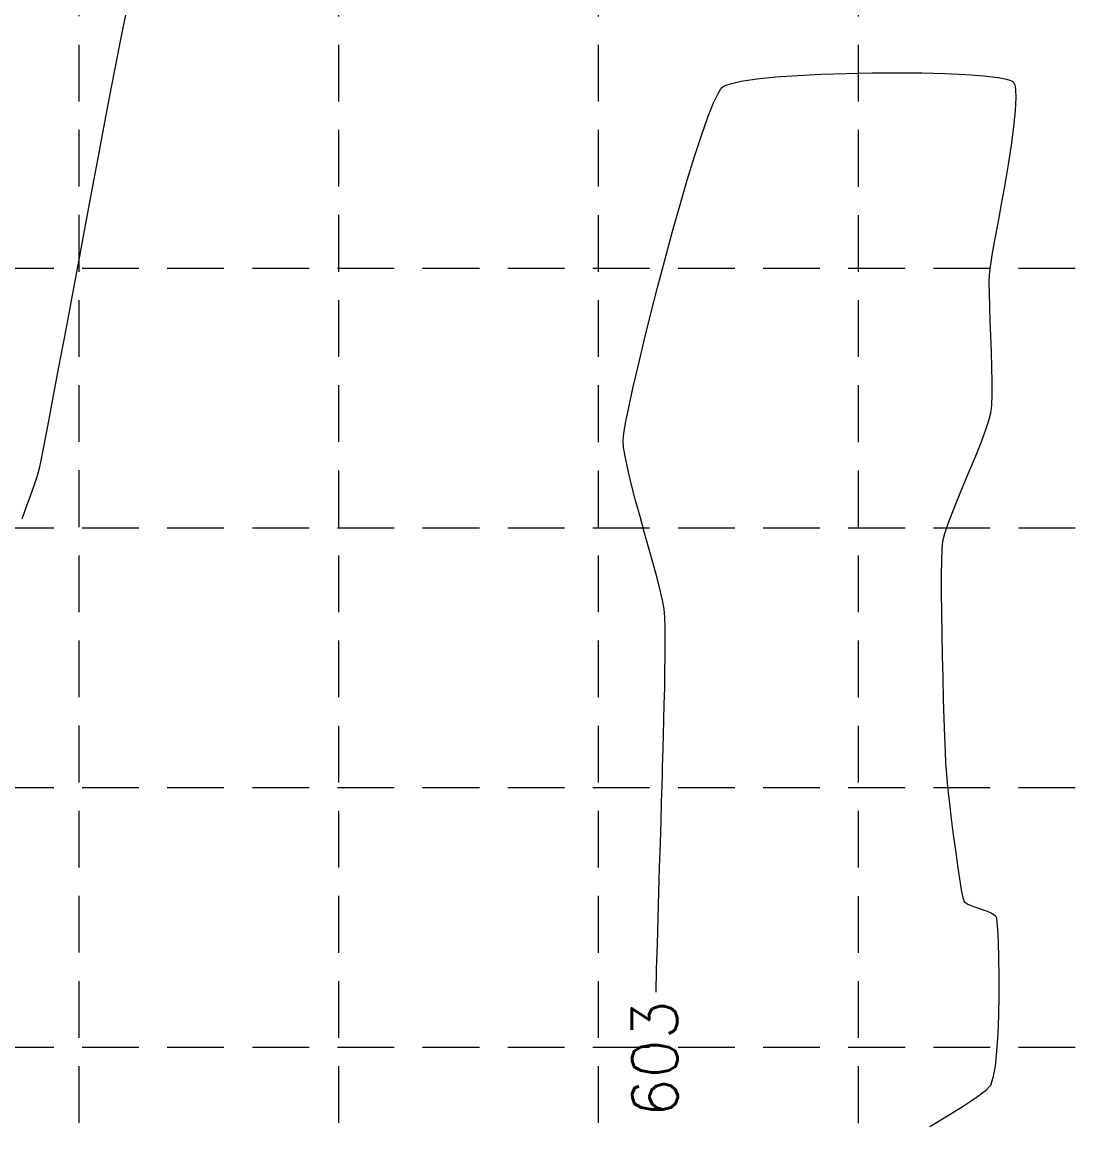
# Model space of a CAD drawing. Extents: x 2140663 to 2528301, y 336313 to 7007653.
# Drawn here: x 2527744.6 to 2527855.5, y 7007039.5 to 7007156.3 of the extents above; entities that cross this region are included whole.
import ezdxf

# ---------------------------------------------------------------- set-up
doc = ezdxf.new("R2010")
doc.units = 0
doc.header["$MEASUREMENT"] = 0
doc.linetypes.add('HIDDEN', pattern=[0.375, 0.25, -0.125])
doc.layers.add('1 EXISTING CONTOURS', color=43, linetype='Continuous')
doc.layers.add('GRID', color=254, linetype='HIDDEN')
doc.styles.add('L200', font='simplex', dxfattribs={"height": 12})

msp = doc.modelspace()

# ---------------------------------------------------------------- linework, layer by layer
at = {"layer": '1 EXISTING CONTOURS', "color": 43, "lineweight": 0, "extrusion": (0.9794420783721266, -0.2017255936020241, 0), "elevation": 1062267.235865174}
msp.add_lwpolyline([(7373016.310235806, 604), (7373017.992692609, 604)], dxfattribs=at)
at = {"layer": '1 EXISTING CONTOURS', "color": 43, "lineweight": 0, "extrusion": (0.9808578050240806, -0.1947253612741364, 0), "elevation": 1114897.565910963}
msp.add_lwpolyline([(7365239.48048252, 604.0000000000007), (7365241.653124608, 604.0000000000007)], dxfattribs=at)
at = {"layer": '1 EXISTING CONTOURS', "color": 43, "lineweight": 0, "extrusion": (0.9816373058197302, -0.1907569129100738, 0), "elevation": 1144675.480895552}
msp.add_lwpolyline([(7360667.703399193, 604), (7360670.297654223, 604)], dxfattribs=at)
at = {"layer": '1 EXISTING CONTOURS', "color": 43, "lineweight": 0, "extrusion": (0.9821221268045894, -0.1882448619241169, 0), "elevation": 1163503.310487065}
msp.add_lwpolyline([(7357712.122176396, 604.0000000000003), (7357715.069429711, 604.0000000000003)], dxfattribs=at)
at = {"layer": '1 EXISTING CONTOURS', "color": 43, "lineweight": 0}
for points, elevation in [([(2527831.72747675, 7007150.922873761), (2527834.427651935, 7007150.974100955)], 603), ([(2527834.427651935, 7007150.974100955), (2527837.115776975, 7007150.986884453)], 603), ([(2527837.115776975, 7007150.986884453), (2527839.718028106, 7007150.961207833)], 603), ([(2527839.718028106, 7007150.961207833), (2527842.160581568, 7007150.897054668)], 603), ([(2527819.613923701, 7007149.868488435), (2527820.629680289, 7007150.090657185)], 603), ([(2527820.629680289, 7007150.090657185), (2527822.28274978, 7007150.3338565)], 603), ([(2527822.28274978, 7007150.3338565), (2527824.292887934, 7007150.538694239)], 603), ([(2527842.160581568, 7007150.897054668), (2527844.369613599, 7007150.794408535)], 603), ([(2527847.791818321, 7007150.473571668), (2527848.684181412, 7007150.302076971)], 603), ([(2527849.332559298, 7007150.053007772), (2527849.394052177, 7007149.998565842)], 603), ([(2527817.711115707, 7007147.823738863), (2527818.146938121, 7007148.732966709)], 603), ([(2527818.436286085, 7007149.207505472), (2527818.609602262, 7007149.417586952)], 603), ([(2527818.609602262, 7007149.417586952), (2527818.690042342, 7007149.489239522)], 603), ([(2527849.545553187, 7007149.702617853), (2527849.637626701, 7007149.233762227)], 603), ([(2527849.637626701, 7007149.233762227), (2527849.676746044, 7007148.36884277)], 603), ([(2527817.096238235, 7007146.287959614), (2527817.711115707, 7007147.823738863)], 603), ([(2527849.676746044, 7007148.36884277), (2527849.608181689, 7007146.958627661)], 603), ([(2527816.416821845, 7007144.367097795), (2527817.096238235, 7007146.287959614)], 603), ([(2527815.687169427, 7007142.123855937), (2527816.416821845, 7007144.367097795)], 603), ([(2527751.94304461, 7007138.262651692), (2527752.606427423, 7007141.795333558)], 604), ([(2527814.134368058, 7007136.921042231), (2527814.921583869, 7007139.620936572)], 603), ([(2527848.108829099, 7007137.081389198), (2527847.74260428, 7007135.087999166)], 603), ([(2527847.74260428, 7007135.087999166), (2527847.409245315, 7007133.271058436)], 603), ([(2527811.785968005, 7007128.266534667), (2527812.552257237, 7007131.181138747)], 603), ([(2527847.132316755, 7007131.708751327), (2527846.935383153, 7007130.479262161)], 603), ([(2527749.925666782, 7007127.470278026), (2527750.590793937, 7007131.032504533)], 604), ([(2527846.935383153, 7007130.479262161), (2527846.842009059, 7007129.660775258)], 603), ([(2527810.374436338, 7007122.661534487), (2527811.055260075, 7007125.405765736)], 603), ([(2527748.6767606, 7007120.78961612), (2527749.283698885, 7007124.033442092)], 604), ([(2527809.75779968, 7007120.096543452), (2527810.374436338, 7007122.661534487)], 603), ([(2527748.116722279, 7007117.806419506), (2527748.6767606, 7007120.78961612)], 604), ([(2527847.050584218, 7007121.465951028), (2527847.097904544, 7007119.843789496)], 603), ([(2527847.097904544, 7007119.843789496), (2527847.12448038, 7007118.320737706)], 603), ([(2527808.774299162, 7007115.755092144), (2527809.219652992, 7007117.773495159)], 603), ([(2527747.184826943, 7007112.892391916), (2527747.615454276, 7007115.151471641)], 604), ([(2527808.436041079, 7007114.104036934), (2527808.774299162, 7007115.755092144)], 603), ([(2527808.196107372, 7007111.353643782), (2527808.138023708, 7007112.154780064)], 603), ([(2527808.666804512, 7007108.933378984), (2527808.379580527, 7007110.262155723)], 603), ([(2527746.216131769, 7007108.421594209), (2527746.435492495, 7007109.166555518)], 604), ([(2527746.435492495, 7007109.166555518), (2527746.5829757, 7007109.832314462)], 604), ([(2527809.036140668, 7007107.420376671), (2527808.666804512, 7007108.933378984)], 603), ([(2527745.073275283, 7007105.119717463), (2527745.513125832, 7007106.351896377)], 604), ([(2527810.420435562, 7007102.306647292), (2527809.934594853, 7007104.053947723)], 603), ([(2527811.357150913, 7007098.949190022), (2527810.901833802, 7007100.587373693)], 603), ([(2527841.802462885, 7007099.447317901), (2527841.779512428, 7007097.866093093)], 603), ([(2527812.350228876, 7007095.051809625), (2527812.102987111, 7007096.128344889)], 603), ([(2527812.484834874, 7007094.268616701), (2527812.350228876, 7007095.051809625)], 603), ([(2527841.829268626, 7007091.649553977), (2527841.875029339, 7007089.331539671)], 603), ([(2527841.875029339, 7007089.331539671), (2527841.930197439, 7007087.013168211)], 603), ([(2527841.99166476, 7007084.767975686), (2527842.056323142, 7007082.669498187)], 603), ([(2527812.412051668, 7007080.99261087), (2527812.454895572, 7007082.550016911)], 603), ([(2527812.373291794, 7007079.61244435), (2527812.412051668, 7007080.99261087)], 603), ([(2527812.342447923, 7007078.46886128), (2527812.373291794, 7007079.61244435)], 603), ([(2527812.304716818, 7007076.842735339), (2527812.323352029, 7007077.621205586)], 603), ([(2527812.268610018, 7007075.573970354), (2527812.304716818, 7007076.842735339)], 603), ([(2527842.284704013, 7007077.213460202), (2527842.36262386, 7007076.345556364)], 603), ([(2527812.217854578, 7007073.885080202), (2527812.268610018, 7007075.573970354)], 603), ([(2527812.155273442, 7007071.846234451), (2527812.217854578, 7007073.885080202)], 603), ([(2527842.648369815, 7007073.709535363), (2527842.838239986, 7007072.108016005)], 603), ([(2527812.083689557, 7007069.527602674), (2527812.155273442, 7007071.846234451)], 603), ([(2527843.047470994, 7007070.428555943), (2527843.267084871, 7007068.754454081)], 603), ([(2527811.92480533, 7007064.331659314), (2527812.005925871, 7007066.999354438)], 603), ([(2527843.488103649, 7007067.169009321), (2527843.701549358, 7007065.755520565)], 603), ([(2527811.843150878, 7007061.594686872), (2527811.92480533, 7007064.331659314)], 603), ([(2527844.069809696, 7007063.777606671), (2527844.206668388, 7007063.379779338)], 603), ([(2527845.904227821, 7007062.586038883), (2527846.618783783, 7007062.333122739)], 603), ([(2527847.506403493, 7007061.847702246), (2527847.549340855, 7007061.789530202)], 603), ([(2527847.549340855, 7007061.789530202), (2527847.567169557, 7007061.748176768)], 603), ([(2527847.567169557, 7007061.748176768), (2527847.602380048, 7007061.595798346)], 603), ([(2527847.653459089, 7007061.204519919), (2527847.716588302, 7007060.411199165)], 603), ([(2527847.833150513, 7007057.373083469), (2527847.859520287, 7007055.470524794)], 603), ([(2527811.625625764, 7007053.761600007), (2527811.689532035, 7007056.193588313)], 603), ([(2527847.859520287, 7007055.470524794), (2527847.857733512, 7007053.43972206)], 603), ([(2527847.857733512, 7007053.43972206), (2527847.822628439, 7007051.376242634)], 603), ([(2527847.822628439, 7007051.376242634), (2527847.749043323, 7007049.375653884)], 603), ([(2527847.749043323, 7007049.375653884), (2527847.631816416, 7007047.533523179)], 603), ([(2527847.465785971, 7007045.945417886), (2527847.245790242, 7007044.706905373)], 603), ([(2527847.245790242, 7007044.706905373), (2527846.966667481, 7007043.91355301)], 603), ([(2527846.966667481, 7007043.91355301), (2527846.445266126, 7007043.346490864)], 603), ([(2527845.465269686, 7007042.59147155), (2527844.104800527, 7007041.68196046)], 603), ([(2527844.104800527, 7007041.68196046), (2527842.441981021, 7007040.651422992)], 603)]:
    msp.add_lwpolyline(points, dxfattribs=dict(at, elevation=elevation))
at = {"layer": '1 EXISTING CONTOURS', "color": 43, "lineweight": 0, "extrusion": (0.3111528064552908, -0.9503598955316855, 0), "elevation": -5872776.049906442}
msp.add_lwpolyline([(4582632.143788102, 603), (4582632.731044473, 603)], dxfattribs=at)
at = {"layer": '1 EXISTING CONTOURS', "color": 43, "lineweight": 0, "extrusion": (0.07239217595113011, -0.9973762443837634, 0), "elevation": -6805770.787130239}
msp.add_lwpolyline([(3028454.774415819, 603.0000000000003), (3028457.073831979, 603.0000000000003)], dxfattribs=at)
at = {"layer": '1 EXISTING CONTOURS', "color": 43, "lineweight": 0, "extrusion": (0.05110187613344995, -0.9986934455856019, 0), "elevation": -6868818.800369347}
msp.add_lwpolyline([(2882602.390669058, 603), (2882604.896747577, 603)], dxfattribs=at)
at = {"layer": '1 EXISTING CONTOURS', "color": 43, "lineweight": 0, "extrusion": (0.03396099844898509, -0.9994231589193581, 0), "elevation": -6917261.220987059}
msp.add_lwpolyline([(2764340.771990525, 603.0000000000003), (2764343.411914912, 603.0000000000003)], dxfattribs=at)
at = {"layer": '1 EXISTING CONTOURS', "color": 43, "lineweight": 0, "extrusion": (-0.07402284569942813, -0.9972565458870444, 0), "elevation": -7175045.231465591}
msp.add_lwpolyline([(2002220.102533743, 603), (2002222.009452123, 603)], dxfattribs=at)
at = {"layer": '1 EXISTING CONTOURS', "color": 43, "lineweight": 0, "extrusion": (-0.1173545926384066, -0.9930900762703623, 0), "elevation": -7255386.146097933}
msp.add_lwpolyline([(1688057.735897051, 603.0000000000003), (1688059.266994703, 603.0000000000003)], dxfattribs=at)
at = {"layer": '1 EXISTING CONTOURS', "color": 43, "lineweight": 0, "extrusion": (-0.3030171382950936, -0.9529851068613048, 0), "elevation": -7443691.35374172}
msp.add_lwpolyline([(285715.5162848672, 603.0000000000003), (285715.9941912442, 603.0000000000003)], dxfattribs=at)
at = {"layer": '1 EXISTING CONTOURS', "color": 43, "lineweight": 0, "extrusion": (0.4753877422337743, 0.8797763889386181, 0), "elevation": 7366433.757298741}
msp.add_lwpolyline([(1107171.304918705, 603), (1107171.085612721, 603)], dxfattribs=at)
at = {"layer": '1 EXISTING CONTOURS', "color": 43, "lineweight": 0, "extrusion": (0.8067582776326951, 0.5908816137528121, 0), "elevation": 6179759.522220989}
msp.add_lwpolyline([(4159416.534675303, 603.0000000000007), (4159416.437502563, 603.0000000000007)], dxfattribs=at)
at = {"layer": '1 EXISTING CONTOURS', "color": 43, "lineweight": 0, "extrusion": (0.9178471708972807, 0.3969339628651827, 0), "elevation": 5101555.253689663}
msp.add_lwpolyline([(5428103.429983526, 603.0000000000007), (5428103.192958144, 603.0000000000007)], dxfattribs=at)
at = {"layer": '1 EXISTING CONTOURS', "color": 43, "lineweight": 0, "extrusion": (0.8538001272019533, -0.5206009439003433, 0), "elevation": -1489676.78903339}
msp.add_lwpolyline([(7298688.992834385, 603), (7298689.548630465, 603)], dxfattribs=at)
at = {"layer": '1 EXISTING CONTOURS', "color": 43, "lineweight": 0, "extrusion": (0.5584966344863799, -0.829506786751855, 0), "elevation": -4400699.826128563}
msp.add_lwpolyline([(6010312.166151537, 603.0000000000003), (6010312.286188337, 603.0000000000003)], dxfattribs=at)
at = {"layer": '1 EXISTING CONTOURS', "color": 43, "lineweight": 0, "extrusion": (0.4374031753932438, -0.8992655126023168, 0), "elevation": -5195611.972213207}
msp.add_lwpolyline([(5338129.725979805, 603.0000000000003), (5338130.02200485, 603.0000000000003)], dxfattribs=at)
at = {"layer": '1 EXISTING CONTOURS', "color": 43, "lineweight": 0, "extrusion": (0.982444911540831, -0.1865529302571491, 0), "elevation": 1176174.847048022}
msp.add_lwpolyline([(7355693.904308697, 604), (7355697.135928547, 604)], dxfattribs=at)
at = {"layer": '1 EXISTING CONTOURS', "color": 43, "lineweight": 0, "extrusion": (0.9946362500584883, -0.103434665705403, 0), "elevation": 1789508.951779372}
msp.add_lwpolyline([(7231029.653713965, 603.0000000000007), (7231027.941659201, 603.0000000000007)], dxfattribs=at)
at = {"layer": '1 EXISTING CONTOURS', "color": 43, "lineweight": 0, "extrusion": (0.9826673708471675, -0.1853775560102022, 0), "elevation": 1184973.187274236}
msp.add_lwpolyline([(7354278.205551664, 604.0000000000007), (7354281.65289811, 604.0000000000007)], dxfattribs=at)
at = {"layer": '1 EXISTING CONTOURS', "color": 43, "lineweight": 0, "extrusion": (0.9907895347943679, -0.1354108479478662, 0), "elevation": 1555723.281089914}
msp.add_lwpolyline([(7284904.423136204, 603.0000000000007), (7284902.487968373, 603.0000000000007)], dxfattribs=at)
at = {"layer": '1 EXISTING CONTOURS', "color": 43, "lineweight": 0, "extrusion": (0.9878238474004203, -0.1555764972835913, 0), "elevation": 1406922.875267875}
msp.add_lwpolyline([(7315097.211218795, 603), (7315095.132273223, 603)], dxfattribs=at)
at = {"layer": '1 EXISTING CONTOURS', "color": 43, "lineweight": 0, "extrusion": (0.9562656166392669, -0.2924996930485955, 0), "elevation": 367676.3064657387}
msp.add_lwpolyline([(7440071.779139289, 603), (7440074.396528562, 603)], dxfattribs=at)
at = {"layer": '1 EXISTING CONTOURS', "color": 43, "lineweight": 0, "extrusion": (0.9856804144977953, -0.1686241989616402, 0), "elevation": 1310077.511779567}
msp.add_lwpolyline([(7333058.412714911, 603.0000000000003), (7333056.270300753, 603.0000000000003)], dxfattribs=at)
at = {"layer": '1 EXISTING CONTOURS', "color": 43, "lineweight": 0, "extrusion": (0.9829248369508418, -0.1840075131758524, 0), "elevation": 1195224.080279396}
msp.add_lwpolyline([(7352611.910409759, 604.0000000000003), (7352615.583273987, 604.0000000000003)], dxfattribs=at)
at = {"layer": '1 EXISTING CONTOURS', "color": 43, "lineweight": 0, "extrusion": (0.984262952914065, -0.1767100436333074, 0), "elevation": 1249835.744717513}
msp.add_lwpolyline([(7343563.709909117, 603.0000000000007), (7343561.584811341, 603.0000000000007)], dxfattribs=at)
at = {"layer": '1 EXISTING CONTOURS', "color": 43, "lineweight": 0, "extrusion": (0.962877834665765, -0.2699375400150338, 0), "elevation": 542486.8971231736}
msp.add_lwpolyline([(7429365.811352821, 603.0000000000007), (7429368.754786228, 603.0000000000007)], dxfattribs=at)
at = {"layer": '1 EXISTING CONTOURS', "color": 43, "lineweight": 0, "extrusion": (0.9829867703186205, -0.1836763713126101, 0), "elevation": 1197700.988053101}
msp.add_lwpolyline([(7352205.158941347, 604.0000000000007), (7352208.841592831, 604.0000000000007)], dxfattribs=at)
at = {"layer": '1 EXISTING CONTOURS', "color": 43, "lineweight": 0, "extrusion": (0.9651762934888596, -0.2616003105638579, 0), "elevation": 606717.0566746653}
msp.add_lwpolyline([(7424393.450119426, 603), (7424396.460695542, 603)], dxfattribs=at)
at = {"layer": '1 EXISTING CONTOURS', "color": 43, "lineweight": 0, "extrusion": (0.9846508931305199, -0.1745354366805488, 0), "elevation": 1266054.143868084}
msp.add_lwpolyline([(7340778.985066693, 603.0000000000003), (7340777.398405758, 603.0000000000003)], dxfattribs=at)
at = {"layer": '1 EXISTING CONTOURS', "color": 43, "lineweight": 0, "extrusion": (0.9997339569820757, -0.0230654559235573, 0), "elevation": 2365551.685665098}
msp.add_lwpolyline([(7063571.402769182, 603.0000000000003), (7063570.543014049, 603.0000000000003)], dxfattribs=at)
at = {"layer": '1 EXISTING CONTOURS', "color": 43, "lineweight": 0, "extrusion": (0.9999238293079519, 0.01234243015463997, 0), "elevation": 2614139.27215056}
msp.add_lwpolyline([(6975395.29055443, 603.0000000000007), (6975394.142252136, 603.0000000000007)], dxfattribs=at)
at = {"layer": '1 EXISTING CONTOURS', "color": 43, "lineweight": 0, "extrusion": (0.9688934459811113, -0.2474782623481254, 0), "elevation": 715068.3446457766}
msp.add_lwpolyline([(7414736.168314303, 603.0000000000007), (7414739.120928898, 603.0000000000007)], dxfattribs=at)
at = {"layer": '1 EXISTING CONTOURS', "color": 43, "lineweight": 0, "extrusion": (0.9995953252396969, 0.02844619058757945, 0), "elevation": 2726149.969228377}
msp.add_lwpolyline([(6932384.432447568, 603.0000000000007), (6932383.059621793, 603.0000000000007)], dxfattribs=at)
at = {"layer": '1 EXISTING CONTOURS', "color": 43, "lineweight": 0, "extrusion": (0.9829983052100716, -0.1836146289219, 0), "elevation": 1198162.78266178}
msp.add_lwpolyline([(7352122.796004307, 604), (7352126.292282904, 604)], dxfattribs=at)
at = {"layer": '1 EXISTING CONTOURS', "color": 43, "lineweight": 0, "extrusion": (0.9993604663277081, 0.03575833247322659, 0), "elevation": 2776793.383437138}
msp.add_lwpolyline([(6912253.398549191, 603), (6912251.865876402, 603)], dxfattribs=at)
at = {"layer": '1 EXISTING CONTOURS', "color": 43, "lineweight": 0, "extrusion": (0.9992874040280484, 0.03774498842077369, 0), "elevation": 2790529.439185177}
msp.add_lwpolyline([(6906717.947089845, 603.0000000000007), (6906716.31944806, 603.0000000000007)], dxfattribs=at)
at = {"layer": '1 EXISTING CONTOURS', "color": 43, "lineweight": 0, "extrusion": (0.9993676971835265, 0.03555567220705402, 0), "elevation": 2775391.599732886}
msp.add_lwpolyline([(6912813.199879001, 603.0000000000007), (6912811.542192594, 603.0000000000007)], dxfattribs=at)
at = {"layer": '1 EXISTING CONTOURS', "color": 43, "lineweight": 0, "extrusion": (0.9742016987151969, -0.2256790868034181, 0), "elevation": 881236.0955674928}
msp.add_lwpolyline([(7396819.71434098, 603), (7396822.098907027, 603)], dxfattribs=at)
at = {"layer": '1 EXISTING CONTOURS', "color": 43, "lineweight": 0, "extrusion": (0.9999970650617699, -0.002422781014980657, 0), "elevation": 2510862.992168009}
msp.add_lwpolyline([(7013222.175300229, 603.0000000000007), (7013220.815987224, 603.0000000000007)], dxfattribs=at)
at = {"layer": '1 EXISTING CONTOURS', "color": 43, "lineweight": 0, "extrusion": (0.9826390940535776, -0.1855273856808319, 0), "elevation": 1183851.871629001}
msp.add_lwpolyline([(7354431.691127378, 604), (7354434.392981886, 604)], dxfattribs=at)
at = {"layer": '1 EXISTING CONTOURS', "color": 43, "lineweight": 0, "extrusion": (0.9993016751645494, -0.03736525141525827, 0), "elevation": 2264259.175802212}
msp.add_lwpolyline([(7096677.36085211, 603), (7096676.229128584, 603)], dxfattribs=at)
at = {"layer": '1 EXISTING CONTOURS', "color": 43, "lineweight": 0, "extrusion": (0.9696024628844719, -0.2446856431594757, 0), "elevation": 736466.2271895229}
msp.add_lwpolyline([(7412643.820700107, 603.0000000000007), (7412642.981088448, 603.0000000000007)], dxfattribs=at)
at = {"layer": '1 EXISTING CONTOURS', "color": 43, "lineweight": 0, "extrusion": (0.9942299499639445, -0.1072697841644735, 0), "elevation": 1761609.472018465}
msp.add_lwpolyline([(7237846.032099472, 603.0000000000003), (7237845.189312157, 603.0000000000003)], dxfattribs=at)
at = {"layer": '1 EXISTING CONTOURS', "color": 43, "lineweight": 0, "extrusion": (0.9845914107151591, -0.1748706777762728, 0), "elevation": 1263519.681430747}
msp.add_lwpolyline([(7341182.695121631, 603), (7341183.935234898, 603)], dxfattribs=at)
at = {"layer": '1 EXISTING CONTOURS', "color": 43, "lineweight": 0, "extrusion": (0.9477457130549772, -0.3190267439979177, 0), "elevation": 160299.1307160575}
msp.add_lwpolyline([(7447413.152065779, 603.0000000000007), (7447412.028029456, 603.0000000000007)], dxfattribs=at)
at = {"layer": '1 EXISTING CONTOURS', "color": 43, "lineweight": 0, "extrusion": (0.9817204044689162, -0.1903287877578892, 0), "elevation": 1147885.686191841}
msp.add_lwpolyline([(7360126.931298831, 604), (7360128.760324879, 604)], dxfattribs=at)
at = {"layer": '1 EXISTING CONTOURS', "color": 43, "lineweight": 0, "extrusion": (0.9938475782969642, -0.1107564495334679, 0), "elevation": 1736173.132627973}
msp.add_lwpolyline([(7243972.500352703, 603), (7243973.233112952, 603)], dxfattribs=at)
at = {"layer": '1 EXISTING CONTOURS', "color": 43, "lineweight": 0, "extrusion": (0.9351218103010628, -0.3543264030512873, 0), "elevation": -118960.8605667842}
msp.add_lwpolyline([(7448187.030425547, 603.0000000000007), (7448185.682273294, 603.0000000000007)], dxfattribs=at)
at = {"layer": '1 EXISTING CONTOURS', "color": 43, "lineweight": 0, "extrusion": (0.9861646330580365, 0.1657688647047697, 0), "elevation": 3654395.936108756}
msp.add_lwpolyline([(6491132.395201732, 603), (6491133.502002792, 603)], dxfattribs=at)
at = {"layer": '1 EXISTING CONTOURS', "color": 43, "lineweight": 0, "extrusion": (0.9278798368870943, -0.3728793481789777, 0), "elevation": -267270.0154108172}
msp.add_lwpolyline([(7444339.351670504, 603), (7444337.842587759, 603)], dxfattribs=at)
at = {"layer": '1 EXISTING CONTOURS', "color": 43, "lineweight": 0, "extrusion": (0.9804555392529726, -0.1967407826256745, 0), "elevation": 1099758.866752692}
msp.add_lwpolyline([(7367470.490260696, 604.0000000000007), (7367471.779952287, 604.0000000000007)], dxfattribs=at)
at = {"layer": '1 EXISTING CONTOURS', "color": 43, "lineweight": 0, "extrusion": (0.924105870982962, -0.3821365452489741, 0), "elevation": -341676.2200488737}
msp.add_lwpolyline([(7441294.009537252, 603), (7441292.403678796, 603)], dxfattribs=at)
at = {"layer": '1 EXISTING CONTOURS', "color": 43, "lineweight": 0, "extrusion": (0.9229502188706882, -0.3849193337396146, 0), "elevation": -364096.8313868423}
msp.add_lwpolyline([(7440229.080731902, 603), (7440227.442621991, 603)], dxfattribs=at)
at = {"layer": '1 EXISTING CONTOURS', "color": 43, "lineweight": 0, "extrusion": (0.9496133894861164, -0.313423691683781, 0), "elevation": 204187.8625370269}
msp.add_lwpolyline([(7446298.525179954, 604.0000000000003), (7446299.529426516, 604.0000000000003)], dxfattribs=at)
at = {"layer": '1 EXISTING CONTOURS', "color": 43, "lineweight": 0, "extrusion": (0.9444812177897681, -0.3285654109037605, 0), "elevation": 85115.38274252415}
msp.add_lwpolyline([(7448610.083601834, 604.0000000000003), (7448611.265257784, 604.0000000000003)], dxfattribs=at)
at = {"layer": '1 EXISTING CONTOURS', "color": 43, "lineweight": 0, "extrusion": (0.9674882089352096, 0.252916123589107, 0), "elevation": 4217835.883240108}
msp.add_lwpolyline([(6139968.445946788, 603.0000000000007), (6139970.145362629, 603.0000000000007)], dxfattribs=at)
at = {"layer": '1 EXISTING CONTOURS', "color": 43, "lineweight": 0, "extrusion": (0.9241720408064206, -0.381976490103378, 0), "elevation": -340387.4343802379}
msp.add_lwpolyline([(7441349.830177817, 603.0000000000007), (7441348.224438397, 603.0000000000007)], dxfattribs=at)
at = {"layer": '1 EXISTING CONTOURS', "color": 43, "lineweight": 0, "extrusion": (0.964914967796766, 0.2625625733454144, 0), "elevation": 4278924.913739538}
msp.add_lwpolyline([(6097551.301208229, 603), (6097553.086095206, 603)], dxfattribs=at)
at = {"layer": '1 EXISTING CONTOURS', "color": 43, "lineweight": 0, "extrusion": (0.9280178093901967, -0.3725358311016816, 0), "elevation": -264514.2350871894}
msp.add_lwpolyline([(7444431.423706761, 603.0000000000007), (7444429.914856458, 603.0000000000007)], dxfattribs=at)
at = {"layer": '1 EXISTING CONTOURS', "color": 43, "lineweight": 0, "extrusion": (0.94069783180443, -0.3392456178618146, 0), "elevation": 714.6040231552906}
msp.add_lwpolyline([(7449093.648416607, 604), (7449095.032524371, 604)], dxfattribs=at)
at = {"layer": '1 EXISTING CONTOURS', "color": 43, "lineweight": 0, "extrusion": (0.9353436682394096, -0.3537403317186854, 0), "elevation": -114293.5846744953}
msp.add_lwpolyline([(7448250.903015805, 603.0000000000003), (7448249.555195346, 603.0000000000003)], dxfattribs=at)
at = {"layer": '1 EXISTING CONTOURS', "color": 43, "lineweight": 0, "extrusion": (0.9480694547503287, -0.3180633725681326, 0), "elevation": 167867.337763547}
msp.add_lwpolyline([(7447234.722826829, 603.0000000000007), (7447233.599190151, 603.0000000000007)], dxfattribs=at)
at = {"layer": '1 EXISTING CONTOURS', "color": 43, "lineweight": 0, "extrusion": (0.9629637823409802, 0.2696307732799675, 0), "elevation": 4323520.296896725}
msp.add_lwpolyline([(6066008.476694095, 603), (6066010.262092084, 603)], dxfattribs=at)
at = {"layer": '1 EXISTING CONTOURS', "color": 43, "lineweight": 0, "extrusion": (0.9700272287133057, -0.2429962459685008, 0), "elevation": 749376.1552848243}
msp.add_lwpolyline([(7411336.121232463, 603), (7411335.282007785, 603)], dxfattribs=at)
at = {"layer": '1 EXISTING CONTOURS', "color": 43, "lineweight": 0, "extrusion": (0.9951900444357301, -0.09796313314716701, 0), "elevation": 1829245.508407137}
msp.add_lwpolyline([(7221032.900798555, 603), (7221032.125455664, 603)], dxfattribs=at)
at = {"layer": '1 EXISTING CONTOURS', "color": 43, "lineweight": 0, "extrusion": (0.9992215088806742, -0.03945093395889168, 0), "elevation": 2249437.282529082}
msp.add_lwpolyline([(7101371.416765821, 603), (7101370.202633423, 603)], dxfattribs=at)
at = {"layer": '1 EXISTING CONTOURS', "color": 43, "lineweight": 0, "extrusion": (0.9651849567274942, 0.2615683453840422, 0), "elevation": 4272640.773448871}
msp.add_lwpolyline([(6101949.50364399, 603.0000000000007), (6101951.061926291, 603.0000000000007)], dxfattribs=at)
at = {"layer": '1 EXISTING CONTOURS', "color": 43, "lineweight": 0, "extrusion": (0.9685586399242366, 0.2487853714110075, 0), "elevation": 4191597.265256137}
msp.add_lwpolyline([(6157900.822989221, 603), (6157902.182550165, 603)], dxfattribs=at)
at = {"layer": '1 EXISTING CONTOURS', "color": 43, "lineweight": 0, "extrusion": (0.9999998247710179, -0.0005919948764946545, 0), "elevation": 2523693.170525463}
msp.add_lwpolyline([(7008593.107628527, 603.0000000000003), (7008591.231901885, 603.0000000000003)], dxfattribs=at)
at = {"layer": '1 EXISTING CONTOURS', "color": 43, "lineweight": 0, "extrusion": (0.999964684829699, 0.008404111698491652, 0), "elevation": 2586640.924624205}
msp.add_lwpolyline([(6985604.268916761, 603), (6985602.172150977, 603)], dxfattribs=at)
at = {"layer": '1 EXISTING CONTOURS', "color": 43, "lineweight": 0, "extrusion": (0.9972421954107766, 0.07421592613647393, 0), "elevation": 3040879.262634468}
msp.add_lwpolyline([(6800165.285963378, 603.0000000000007), (6800166.127224227, 603.0000000000007)], dxfattribs=at)
at = {"layer": '1 EXISTING CONTOURS', "color": 43, "lineweight": 0, "extrusion": (0.9998902857704909, 0.01481271149406329, 0), "elevation": 2631358.516067312}
msp.add_lwpolyline([(6968880.92454027, 603.0000000000007), (6968878.680172966, 603.0000000000007)], dxfattribs=at)
at = {"layer": '1 EXISTING CONTOURS', "color": 43, "lineweight": 0, "extrusion": (0.9995024453848989, 0.03154142783082715, 0), "elevation": 2747568.554186807}
msp.add_lwpolyline([(6923875.063953486, 603), (6923876.200971933, 603)], dxfattribs=at)
at = {"layer": '1 EXISTING CONTOURS', "color": 43, "lineweight": 0, "extrusion": (0.9999544312855312, 0.009546483773094845, 0), "elevation": 2594590.486837013}
msp.add_lwpolyline([(6982639.892545562, 603), (6982641.267228894, 603)], dxfattribs=at)
at = {"layer": '1 EXISTING CONTOURS', "color": 43, "lineweight": 0, "extrusion": (0.9999930674256683, -0.003723587061292213, 0), "elevation": 2501703.558925879}
msp.add_lwpolyline([(7016453.318245121, 603.0000000000007), (7016454.871700625, 603.0000000000007)], dxfattribs=at)
at = {"layer": '1 EXISTING CONTOURS', "color": 43, "lineweight": 0, "extrusion": (0.9999222668239754, -0.01246837237183505, 0), "elevation": 2440249.096123414}
msp.add_lwpolyline([(7038060.717456016, 603.0000000000007), (7038062.390510919, 603.0000000000007)], dxfattribs=at)
at = {"layer": '1 EXISTING CONTOURS', "color": 43, "lineweight": 0, "extrusion": (0.9998284650421498, -0.01852135231182084, 0), "elevation": 2397598.221561457}
msp.add_lwpolyline([(7052702.505562605, 603), (7052704.238920978, 603)], dxfattribs=at)
at = {"layer": '1 EXISTING CONTOURS', "color": 43, "lineweight": 0, "extrusion": (0.9996254521069935, 0.02736705135539664, 0), "elevation": 2718658.442469736}
msp.add_lwpolyline([(6935282.943569277, 603), (6935280.697535507, 603)], dxfattribs=at)
at = {"layer": '1 EXISTING CONTOURS', "color": 43, "lineweight": 0, "extrusion": (0.9997403891069027, -0.02278495969667219, 0), "elevation": 2367500.118666272}
msp.add_lwpolyline([(7062861.215812288, 603), (7062862.950115833, 603)], dxfattribs=at)
at = {"layer": '1 EXISTING CONTOURS', "color": 43, "lineweight": 0, "extrusion": (0.9996692943983033, -0.02571578964757712, 0), "elevation": 2346783.832257256}
msp.add_lwpolyline([(7069769.96192469, 603), (7069771.637780542, 603)], dxfattribs=at)
at = {"layer": '1 EXISTING CONTOURS', "color": 43, "lineweight": 0, "extrusion": (0.9994064601509483, 0.03444891012138171, 0), "elevation": 2767728.042425241}
msp.add_lwpolyline([(6915842.282908916, 603), (6915840.403567062, 603)], dxfattribs=at)
at = {"layer": '1 EXISTING CONTOURS', "color": 43, "lineweight": 0, "extrusion": (0.9992422590732918, 0.03892181498985443, 0), "elevation": 2798654.973809877}
msp.add_lwpolyline([(6903383.036019871, 603), (6903381.450379182, 603)], dxfattribs=at)
at = {"layer": '1 EXISTING CONTOURS', "color": 43, "lineweight": 0, "extrusion": (0.9989588699849893, 0.04561990879334802, 0), "elevation": 2844872.684734202}
msp.add_lwpolyline([(6884463.996530401, 603.0000000000007), (6884462.778146009, 603.0000000000007)], dxfattribs=at)
at = {"layer": '1 EXISTING CONTOURS', "color": 43, "lineweight": 0, "extrusion": (0.9997463436385727, -0.02252217532356168, 0), "elevation": 2369356.49698512}
msp.add_lwpolyline([(7062232.063723548, 603.0000000000003), (7062232.91159431, 603.0000000000003)], dxfattribs=at)
at = {"layer": '1 EXISTING CONTOURS', "color": 43, "lineweight": 0, "extrusion": (0.9982228207311508, 0.0595919472038372, 0), "elevation": 2940915.231158448}
msp.add_lwpolyline([(6843986.114770027, 603), (6843985.337131508, 603)], dxfattribs=at)
at = {"layer": '1 EXISTING CONTOURS', "color": 43, "lineweight": 0, "extrusion": (0.9946476667884959, 0.1033248225365099, 0), "elevation": 3238317.427897331}
msp.add_lwpolyline([(6708383.274598116, 603.0000000000007), (6708382.072422422, 603.0000000000007)], dxfattribs=at)
at = {"layer": '1 EXISTING CONTOURS', "color": 43, "lineweight": 0, "extrusion": (0.9937695924757788, 0.1114540132544582, 0), "elevation": 3293059.644610886}
msp.add_lwpolyline([(6681680.026045652, 603.0000000000003), (6681678.576736108, 603.0000000000003)], dxfattribs=at)
at = {"layer": '1 EXISTING CONTOURS', "color": 43, "lineweight": 0, "extrusion": (0.9923288068437762, 0.1236266116497894, 0), "elevation": 3374711.849859039}
msp.add_lwpolyline([(6640810.859541032, 603.0000000000007), (6640809.167097913, 603.0000000000007)], dxfattribs=at)
at = {"layer": '1 EXISTING CONTOURS', "color": 43, "lineweight": 0, "extrusion": (0.9995273101908371, -0.03074339250425302, 0), "elevation": 2311196.12388644}
msp.add_lwpolyline([(7081468.346866864, 603.0000000000003), (7081470.876310742, 603.0000000000003)], dxfattribs=at)
at = {"layer": '1 EXISTING CONTOURS', "color": 43, "lineweight": 0, "extrusion": (0.9904225070239312, 0.1380697562119639, 0), "elevation": 3471097.140637709}
msp.add_lwpolyline([(6590939.899047004, 603.0000000000007), (6590938.298270821, 603.0000000000007)], dxfattribs=at)
at = {"layer": '1 EXISTING CONTOURS', "color": 43, "lineweight": 0, "extrusion": (0.9858565614991212, 0.1675912890013371, 0), "elevation": 3666414.481701481}
msp.add_lwpolyline([(6484317.167599176, 603.0000000000007), (6484315.992748903, 603.0000000000007)], dxfattribs=at)
at = {"layer": '1 EXISTING CONTOURS', "color": 43, "lineweight": 0, "extrusion": (0.9788373584001244, 0.2046397463843873, 0), "elevation": 3908271.966088599}
msp.add_lwpolyline([(6341479.26627025, 603), (6341478.428868577, 603)], dxfattribs=at)
at = {"layer": '1 EXISTING CONTOURS', "color": 43, "lineweight": 0, "extrusion": (-0.6016461825600128, -0.7987627125817554, 0), "elevation": -7117848.769513308}
msp.add_lwpolyline([(-2196625.237897784, 603), (-2196624.773137034, 603)], dxfattribs=at)
at = {"layer": '1 EXISTING CONTOURS', "color": 43, "lineweight": 0, "extrusion": (-0.3962487286601752, -0.9181432050803376, 0), "elevation": -7435142.57322322}
msp.add_lwpolyline([(-455616.5223793131, 603.0000000000007), (-455615.8624141417, 603.0000000000007)], dxfattribs=at)
at = {"layer": '1 EXISTING CONTOURS', "color": 43, "lineweight": 0, "extrusion": (-0.3309039836593604, -0.9436644284905339, 0), "elevation": -7448789.99043777}
msp.add_lwpolyline([(66772.57366524497, 603.0000000000007), (66773.33705455856, 603.0000000000007)], dxfattribs=at)
at = {"layer": '1 EXISTING CONTOURS', "color": 43, "lineweight": 0, "extrusion": (-0.3942190019987209, -0.9190165278509048, 0), "elevation": -7436131.267084107}
msp.add_lwpolyline([(-439184.297372153, 603.0000000000003), (-439183.7678617188, 603.0000000000003)], dxfattribs=at)
at = {"layer": '1 EXISTING CONTOURS', "color": 43, "lineweight": 0, "extrusion": (0.9995795629632798, -0.02899478067064228, 0), "elevation": 2323580.843346531}
msp.add_lwpolyline([(7077406.179211675, 603), (7077408.916442698, 603)], dxfattribs=at)
at = {"layer": '1 EXISTING CONTOURS', "color": 43, "lineweight": 0, "extrusion": (-0.5108349114923901, -0.8596788314251794, 0), "elevation": -7315135.531170099}
msp.add_lwpolyline([(-1406315.314526519, 603), (-1406314.994675794, 603)], dxfattribs=at)
at = {"layer": '1 EXISTING CONTOURS', "color": 43, "lineweight": 0, "extrusion": (0.6685300962672757, 0.7436850881824021, 0), "elevation": 6900989.54491291}
msp.add_lwpolyline([(2804509.405339888, 603), (2804509.235883789, 603)], dxfattribs=at)
at = {"layer": '1 EXISTING CONTOURS', "color": 43, "lineweight": 0, "extrusion": (0.9915865190277673, 0.1294456460542235, 0), "elevation": 3413613.219886575}
msp.add_lwpolyline([(6620888.950374127, 603), (6620888.555775756, 603)], dxfattribs=at)
at = {"layer": '1 EXISTING CONTOURS', "color": 43, "lineweight": 0, "extrusion": (0.9987804249195505, 0.04937269283239407, 0), "elevation": 2870722.257846144}
msp.add_lwpolyline([(6873708.12609628, 603.0000000000003), (6873706.765067955, 603.0000000000003)], dxfattribs=at)
at = {"layer": '1 EXISTING CONTOURS', "color": 43, "lineweight": 0, "extrusion": (0.9996120731343928, -0.0278514495845581, 0), "elevation": 2331674.411154579}
msp.add_lwpolyline([(7074741.188072259, 603.0000000000003), (7074743.854124863, 603.0000000000003)], dxfattribs=at)
at = {"layer": '1 EXISTING CONTOURS', "color": 43, "lineweight": 0, "extrusion": (0.9995679353941732, 0.0293928993437239, 0), "elevation": 2732713.371635635}
msp.add_lwpolyline([(6929730.774158407, 603.0000000000007), (6929729.09468552, 603.0000000000007)], dxfattribs=at)
at = {"layer": '1 EXISTING CONTOURS', "color": 43, "lineweight": 0, "extrusion": (0.9945794358086383, -0.1039795454239477, 0), "elevation": 1785555.654162439}
msp.add_lwpolyline([(7231909.830233069, 603), (7231908.233472431, 603)], dxfattribs=at)
at = {"layer": '1 EXISTING CONTOURS', "color": 43, "lineweight": 0, "extrusion": (-0.6103077535297767, 0.7921644059041263, 0), "elevation": 4007966.044438796}
msp.add_lwpolyline([(-6278922.861213706, 603), (-6278921.624101268, 603)], dxfattribs=at)
at = {"layer": '1 EXISTING CONTOURS', "color": 43, "lineweight": 0, "extrusion": (0.5097511316819655, -0.8603219070493064, 0), "elevation": -4739740.030490716}
msp.add_lwpolyline([(5746605.132209695, 603), (5746602.938789454, 603)], dxfattribs=at)
at = {"layer": 'GRID', "color": 253, "linetype": 'HIDDEN', "lineweight": 0, "ltscale": 24}
for p, q in [((2527750.639346582, 7006031.955809309), (2527750.639346582, 7007624.562990395)), ((2527778.09681865, 7006031.951492419), (2527778.09681865, 7007624.562990395)), ((2527805.554290721, 7006031.947175532), (2527805.554290721, 7007624.562990395)), ((2527833.011762789, 7006031.94285864), (2527833.011762789, 7007624.562990395)), ((2527228.947377252, 7007130.328493137), (2528272.331315909, 7007130.328493137)), ((2527228.947377252, 7007102.871021064), (2528272.331315909, 7007102.871021064)), ((2527228.947377252, 7007075.413548996), (2528272.331315909, 7007075.413548996)), ((2527228.947377252, 7007047.956076927), (2528272.331315909, 7007047.956076927))]:
    msp.add_line(p, q, dxfattribs=at)

# ---------------------------------------------------------------- texts
at = {"layer": '1 EXISTING CONTOURS', "color": 43, "lineweight": 0, "insert": (2527809.13359734, 7007040.544732816, 603), "char_height": 4.8, "width": 18.4, "attachment_point": 1, "rotation": 90.381085468572, "style": 'L200'}
msp.add_mtext('\\Ftxt.shx;\\W1.0000000000;\\T1.0000000000;\\o\\l603', dxfattribs=at)

doc.saveas('drawing.dxf')
